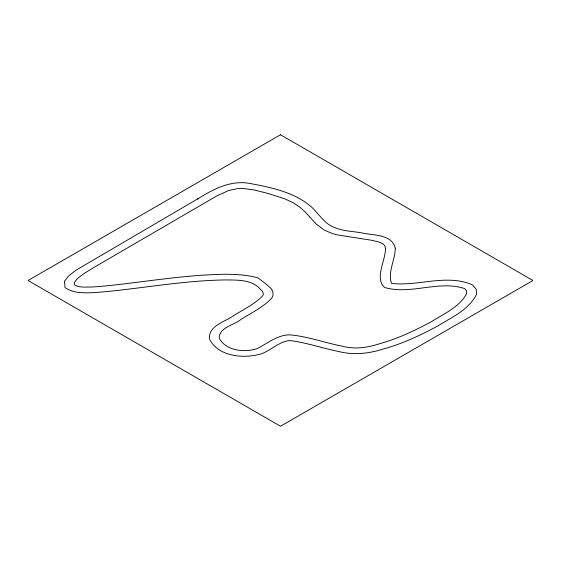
<?xml version="1.0" encoding="UTF-8"?>
<svg xmlns="http://www.w3.org/2000/svg" width="561" height="561" viewBox="0 0 561 561"><rect width="100%" height="100%" fill="white"/><g stroke="black" fill="none" stroke-linecap="round" stroke-linejoin="round"><path stroke-width="0.84" d="M385.435 248.327C385.821 260.409 374.25 277.898 384.565 287.484C410.596 295.142 438.751 279.995 464.627 288.578L466.542 290.836L466.619 293.641C459.389 307.225 443.933 313.746 431.465 321.642C414.838 330.534 397.672 338.795 379.418 343.76C367.371 347.708 354.391 349.594 341.979 346.123C324.644 342.722 307.814 336.46 290.163 334.882C277.464 334.559 267.443 343.711 256.58 348.837C244.119 352.743 225.711 350.779 219.183 338.08C219.344 327.077 234.274 325.226 241.083 319.314C251.111 313.094 261.98 307.772 270.514 299.476C274.729 295.963 273.403 289.848 269.301 286.881C265.795 283.614 261.875 280.837 258.039 277.968C247.724 274.89 236.91 274.399 226.209 274.252C192.465 274.617 159.015 279.659 125.573 283.698C114.199 285.065 102.81 286.419 91.366 287.043C85.805 286.853 79.599 288.003 74.634 284.883L74.396 282.33L77.341 278.649L83.778 273.705L94.031 267.366L216.911 195.859L228.776 190.481L237.247 188.65L243.362 188.51L254.14 189.955L267.906 193.44L284.799 198.818L293.655 202.998L300.331 207.563L305.507 212.339L316.222 224.084L324.454 230.157L332.091 233.446L336.796 234.793L370.933 240.157L378.815 241.931L383.359 244.084L384.881 245.949L385.435 248.327M395.26 248.123C395.337 259.883 387.37 272.064 391.543 283.424C418.345 286.503 446.57 273.663 472.348 284.799L476.324 289.476L476.464 294.364C469.045 309.721 452.005 317.098 438.246 325.745C420.834 335.071 402.826 343.669 383.71 348.865C369.194 353.591 353.535 355.408 338.606 351.452C322.273 348.22 306.39 342.533 289.834 340.555C279.427 341.425 271.531 349.847 262.127 353.549C245.01 359.11 217.977 357.077 209.393 338.767C208.482 325.282 225.55 321.797 234.098 315.331C243.488 309.49 253.684 304.532 261.777 296.867C264.462 294.834 263.221 291.425 260.851 289.778C252.338 279.504 238.334 280.114 226.153 279.932C193.103 280.318 160.348 285.311 127.592 289.245C115.762 290.675 103.918 292.057 92.011 292.702C82.769 293.003 72.965 293.158 65.055 287.604L64.459 281.236L68.863 275.724L76.247 270.051L198.328 198.503L197.71 198.966C212.738 189.394 229.989 180.347 248.467 183.188C270.395 187.29 294.104 191.841 311.397 206.925C316.86 211.904 320.983 218.18 326.656 222.948C336.312 230.915 349.671 230.852 361.361 232.808C372.644 235.634 391.978 233.762 395.26 248.123M280.5 134.752L28.05 280.5L280.5 426.248L532.95 280.5L280.5 134.752"/></g></svg>
